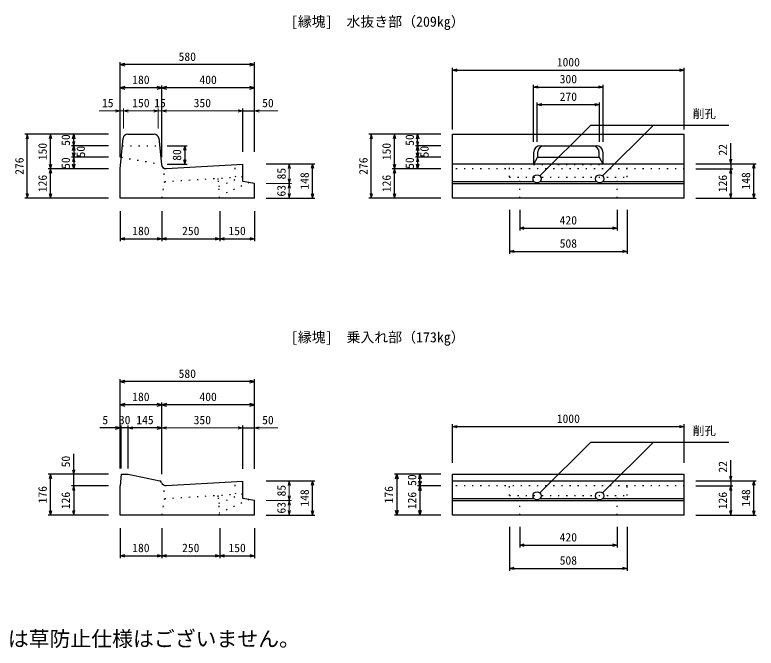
# Model space of a CAD drawing. Units: millimetres, scale not verified. Extents: x -8400 to 8400, y -5940 to 5940.
# Drawn here: x 2689 to 5886, y 227 to 2961 of the extents above; entities that cross this region are included whole.
import ezdxf
from ezdxf.enums import TextEntityAlignment as Align

# ---------------------------------------------------------------- set-up
doc = ezdxf.new("R2010")
doc.units = ezdxf.units.MM
doc.header["$LTSCALE"] = 20
doc.linetypes.add('DOTTED', pattern=[1.75, 0.25, -1.5])
for name, color, linetype, lineweight in [('0-0_DIM', 7, 'Continuous', 25), ('0-5_OUTLINE', 3, 'Continuous', 25), ('0-6_OUTLINE2', 4, 'DOTTED', 25), ('0-7_TXT', 7, 'Continuous', 25)]:
    doc.layers.add(name, color=color, linetype=linetype, lineweight=lineweight)
doc.styles.add('ＭＳ ゴシック', font='')
doc.styles.get('ＭＳ ゴシック').set_extended_font_data('MS Gothic')

msp = doc.modelspace()

# ---------------------------------------------------------------- linework, layer by layer
at = {"layer": '0-0_DIM'}
for p, q in [((3142.45, 2345.54), (3142.45, 2755.74)), ((3722.45, 2369.54), (3722.45, 2755.74)), ((3722.45, 2745.74), (3142.45, 2745.74)), ((4575.97, 2465.74), (4575.97, 2731.82)), ((4575.97, 2721.82), (5575.97, 2721.82)), ((5575.97, 2465.74), (5575.97, 2731.82)), ((3322.45, 2345.54), (3322.45, 2655.74)), ((4925.97, 2411.99), (4925.97, 2658.9)), ((5225.97, 2411.99), (5225.97, 2658.9)), ((3322.45, 2645.74), (3142.45, 2645.74)), ((3722.45, 2645.74), (3322.45, 2645.74)), ((4925.97, 2648.9), (5225.97, 2648.9)), ((4940.97, 2411.99), (4940.97, 2582.82)), ((4940.97, 2572.82), (5210.7, 2572.82)), ((5210.7, 2411.99), (5210.7, 2582.82)), ((3672.45, 2369.54), (3672.45, 2555.74)), ((3672.45, 2545.74), (3722.45, 2545.74)), ((5173.42, 2484.99), (4953.34, 2264.92)), ((5173.42, 2484.99), (5768.7, 2484.99)), ((5443.42, 2484.99), (5223.34, 2264.92)), ((3092.45, 2445.54), (2732.45, 2445.54)), ((2742.45, 2169.54), (2742.45, 2445.54)), ((2842.45, 2295.54), (2842.45, 2445.54)), ((2942.45, 2394.39), (2942.45, 2445.54)), ((4525.97, 2445.54), (4215.97, 2445.54)), ((4225.97, 2169.54), (4225.97, 2445.54)), ((4325.97, 2295.54), (4325.97, 2445.54)), ((4425.97, 2394.39), (4425.97, 2445.54)), ((5775.97, 2317.75), (5775.97, 2406.72)), ((3092.45, 2394.39), (2932.45, 2394.39)), ((2942.45, 2394.39), (2942.45, 2345.54)), ((3345.45, 2395.54), (3432.07, 2395.54)), ((3422.07, 2395.54), (3422.07, 2315.54)), ((4525.97, 2394.39), (4415.97, 2394.39)), ((4425.97, 2394.39), (4425.97, 2345.54)), ((3092.45, 2345.54), (2932.45, 2345.54)), ((2942.45, 2345.54), (2942.45, 2295.54)), ((4525.97, 2345.54), (4415.97, 2345.54)), ((4425.97, 2345.54), (4425.97, 2295.54)), ((3345.45, 2315.54), (3432.07, 2315.54)), ((3772.45, 2317.54), (3982.45, 2317.54)), ((3972.45, 2169.54), (3972.45, 2317.54)), ((5625.97, 2317.75), (5885.97, 2317.75)), ((5775.97, 2317.75), (5775.97, 2295.54)), ((5875.97, 2169.54), (5875.97, 2317.75)), ((3092.45, 2295.54), (2832.45, 2295.54)), ((2842.45, 2169.54), (2842.45, 2295.54)), ((4525.97, 2295.54), (4315.97, 2295.54)), ((4325.97, 2169.54), (4325.97, 2295.54)), ((5625.97, 2295.54), (5785.97, 2295.54)), ((5775.97, 2295.54), (5775.97, 2169.54)), ((3092.45, 2169.54), (2732.45, 2169.54)), ((3772.45, 2169.54), (3982.45, 2169.54)), ((4525.97, 2169.54), (4215.97, 2169.54)), ((5625.97, 2169.54), (5885.97, 2169.54)), ((3142.45, 2113.66), (3142.45, 1983.66)), ((3322.45, 2113.66), (3322.45, 1983.66)), ((3572.45, 2113.66), (3572.45, 1983.66)), ((3722.45, 2113.66), (3722.45, 1983.66)), ((4821.97, 2119.54), (4821.97, 1929.54)), ((4865.97, 2119.54), (4865.97, 2029.54)), ((5285.97, 2119.54), (5285.97, 2029.54)), ((5329.97, 2119.54), (5329.97, 1929.54)), ((4865.97, 2039.54), (5285.97, 2039.54)), ((3142.45, 1993.66), (3322.45, 1993.66)), ((3322.45, 1993.66), (3572.45, 1993.66)), ((3572.45, 1993.66), (3722.45, 1993.66)), ((4821.97, 1939.54), (5329.97, 1939.54)), ((3142.45, 1002.17), (3142.45, 1387.36)), ((3722.45, 1377.36), (3142.45, 1377.36)), ((3722.45, 1001.17), (3722.45, 1387.36)), ((3322.45, 977.17), (3322.45, 1287.36)), ((3322.45, 1277.36), (3142.45, 1277.36)), ((3722.45, 1277.36), (3322.45, 1277.36)), ((3147.45, 1002.17), (3147.45, 1187.36)), ((3177.45, 1002.17), (3177.45, 1187.36)), ((3672.45, 1001.17), (3672.45, 1187.36)), ((4575.97, 1027.17), (4575.97, 1193.05)), ((4575.97, 1183.05), (5575.97, 1183.05)), ((5575.97, 1027.17), (5575.97, 1193.05)), ((3142.45, 1177.36), (3055.21, 1177.36)), ((3322.45, 1177.36), (3177.45, 1177.36)), ((3672.45, 1177.36), (3722.45, 1177.36)), ((5173.42, 1116.62), (4953.34, 896.54)), ((5173.42, 1116.62), (5768.7, 1116.62)), ((5443.42, 1116.62), (5223.34, 896.54)), ((2942.45, 977.17), (2942.45, 1066.22)), ((5775.97, 949.37), (5775.97, 1038.34)), ((3092.45, 977.17), (2832.45, 977.17)), ((2842.45, 801.17), (2842.45, 977.17)), ((2942.45, 927.17), (2942.45, 977.17)), ((4525.97, 977.17), (4325.97, 977.17)), ((4335.97, 977.17), (4335.97, 801.17)), ((4435.97, 927.17), (4435.97, 977.17)), ((3772.45, 949.17), (3982.45, 949.17)), ((3972.45, 801.17), (3972.45, 949.17)), ((5625.97, 949.37), (5885.97, 949.37)), ((5775.97, 949.37), (5775.97, 927.17)), ((5875.97, 801.17), (5875.97, 949.37)), ((3092.45, 927.17), (2932.45, 927.17)), ((2942.45, 927.17), (2942.45, 801.17)), ((4525.97, 927.17), (4425.97, 927.17)), ((4435.97, 927.17), (4435.97, 801.17)), ((5625.97, 927.17), (5785.97, 927.17)), ((5775.97, 927.17), (5775.97, 801.17)), ((3092.45, 801.17), (2832.45, 801.17)), ((3772.45, 801.17), (3982.45, 801.17)), ((4525.97, 801.17), (4325.97, 801.17)), ((5625.97, 801.17), (5885.97, 801.17)), ((3142.45, 745.28), (3142.45, 615.28)), ((3322.45, 745.28), (3322.45, 615.28)), ((3572.45, 745.28), (3572.45, 615.28)), ((3722.45, 745.28), (3722.45, 615.28)), ((4821.97, 751.17), (4821.97, 561.17)), ((4865.97, 751.17), (4865.97, 661.17)), ((5285.97, 751.17), (5285.97, 661.17)), ((5329.97, 751.17), (5329.97, 561.17)), ((4865.97, 671.17), (5285.97, 671.17)), ((3142.45, 625.28), (3322.45, 625.28)), ((3322.45, 625.28), (3572.45, 625.28)), ((3572.45, 625.28), (3722.45, 625.28)), ((4821.97, 571.17), (5329.97, 571.17))]:
    msp.add_line(p, q, dxfattribs=at)
at = {"layer": '0-0_DIM', "lineweight": 13}
for p, q in [((3142.45, 2545.74), (3052.45, 2545.74)), ((3157.45, 2545.74), (3142.45, 2545.74)), ((3157.45, 2470.54), (3157.45, 2555.74)), ((3157.45, 2545.74), (3307.45, 2545.74)), ((3307.45, 2470.54), (3307.45, 2555.74)), ((3322.45, 2545.74), (3307.45, 2545.74)), ((3322.45, 2545.74), (3672.45, 2545.74)), ((3823.63, 2545.74), (3722.45, 2545.74)), ((3872.45, 2317.54), (3872.45, 2232.54)), ((3772.45, 2232.54), (3882.45, 2232.54)), ((3872.45, 2232.54), (3872.45, 2169.54)), ((3322.45, 1177.36), (3342.45, 1172)), ((3322.45, 1177.36), (3672.45, 1177.36)), ((3823.63, 1177.36), (3722.45, 1177.36)), ((3872.45, 949.17), (3872.45, 864.17)), ((3772.45, 864.17), (3882.45, 864.17)), ((3872.45, 864.17), (3872.45, 801.17))]:
    msp.add_line(p, q, dxfattribs=at)
at = {"layer": '0-0_DIM'}
for points in [[(3162.45, 2751.1), (3142.45, 2745.74), (3162.45, 2740.38)], [(3702.45, 2740.38), (3722.45, 2745.74), (3702.45, 2751.1)], [(4595.97, 2716.46), (4575.97, 2721.82), (4595.97, 2727.18)], [(5555.97, 2727.18), (5575.97, 2721.82), (5555.97, 2716.46)], [(4945.97, 2643.54), (4925.97, 2648.9), (4945.97, 2654.26)], [(5205.97, 2654.26), (5225.97, 2648.9), (5205.97, 2643.54)], [(3162.45, 2651.1), (3142.45, 2645.74), (3162.45, 2640.38)], [(3302.45, 2640.38), (3322.45, 2645.74), (3302.45, 2651.1)], [(3342.45, 2651.1), (3322.45, 2645.74), (3342.45, 2640.38)], [(3702.45, 2640.38), (3722.45, 2645.74), (3702.45, 2651.1)], [(4960.97, 2567.46), (4940.97, 2572.82), (4960.97, 2578.18)], [(5190.7, 2578.18), (5210.7, 2572.82), (5190.7, 2567.46)], [(2747.8, 2425.54), (2742.45, 2445.54), (2737.09, 2425.54)], [(2847.8, 2425.54), (2842.45, 2445.54), (2837.09, 2425.54)], [(2937.09, 2425.54), (2942.45, 2445.54), (2947.8, 2425.54)], [(4231.33, 2425.54), (4225.97, 2445.54), (4220.61, 2425.54)], [(4331.33, 2425.54), (4325.97, 2445.54), (4320.61, 2425.54)], [(4420.61, 2425.54), (4425.97, 2445.54), (4431.33, 2425.54)], [(2937.09, 2414.39), (2942.45, 2394.39), (2947.8, 2414.39)], [(4420.61, 2414.39), (4425.97, 2394.39), (4431.33, 2414.39)], [(2937.09, 2374.39), (2942.45, 2394.39), (2947.8, 2374.39)], [(3427.42, 2375.54), (3422.07, 2395.54), (3416.71, 2375.54)], [(4420.61, 2374.39), (4425.97, 2394.39), (4431.33, 2374.39)], [(2947.8, 2365.54), (2942.45, 2345.54), (2937.09, 2365.54)], [(2947.8, 2325.54), (2942.45, 2345.54), (2937.09, 2325.54)], [(3416.71, 2335.54), (3422.07, 2315.54), (3427.42, 2335.54)], [(4431.33, 2365.54), (4425.97, 2345.54), (4420.61, 2365.54)], [(4431.33, 2325.54), (4425.97, 2345.54), (4420.61, 2325.54)], [(5770.61, 2337.75), (5775.97, 2317.75), (5781.33, 2337.75)], [(2837.09, 2315.54), (2842.45, 2295.54), (2847.8, 2315.54)], [(2947.8, 2315.54), (2942.45, 2295.54), (2937.09, 2315.54)], [(3977.8, 2297.54), (3972.45, 2317.54), (3967.09, 2297.54)], [(4320.61, 2315.54), (4325.97, 2295.54), (4331.33, 2315.54)], [(4431.33, 2315.54), (4425.97, 2295.54), (4420.61, 2315.54)], [(5881.33, 2297.75), (5875.97, 2317.75), (5870.61, 2297.75)], [(2847.8, 2275.54), (2842.45, 2295.54), (2837.09, 2275.54)], [(4331.33, 2275.54), (4325.97, 2295.54), (4320.61, 2275.54)], [(5781.33, 2275.54), (5775.97, 2295.54), (5770.61, 2275.54)], [(2737.09, 2189.54), (2742.45, 2169.54), (2747.8, 2189.54)], [(2837.09, 2189.54), (2842.45, 2169.54), (2847.8, 2189.54)], [(3967.09, 2189.54), (3972.45, 2169.54), (3977.8, 2189.54)], [(4220.61, 2189.54), (4225.97, 2169.54), (4231.33, 2189.54)], [(4320.61, 2189.54), (4325.97, 2169.54), (4331.33, 2189.54)], [(5770.61, 2189.54), (5775.97, 2169.54), (5781.33, 2189.54)], [(5870.61, 2189.54), (5875.97, 2169.54), (5881.33, 2189.54)], [(4885.97, 2034.19), (4865.97, 2039.54), (4885.97, 2044.9)], [(5265.97, 2044.9), (5285.97, 2039.54), (5265.97, 2034.19)], [(3162.45, 1988.3), (3142.45, 1993.66), (3162.45, 1999.02)], [(3302.45, 1999.02), (3322.45, 1993.66), (3302.45, 1988.3)], [(3342.45, 1988.3), (3322.45, 1993.66), (3342.45, 1999.02)], [(3552.45, 1999.02), (3572.45, 1993.66), (3552.45, 1988.3)], [(3592.45, 1988.3), (3572.45, 1993.66), (3592.45, 1999.02)], [(3702.45, 1999.02), (3722.45, 1993.66), (3702.45, 1988.3)], [(4841.97, 1934.19), (4821.97, 1939.54), (4841.97, 1944.9)], [(5309.97, 1944.9), (5329.97, 1939.54), (5309.97, 1934.19)], [(3162.45, 1382.72), (3142.45, 1377.36), (3162.45, 1372)], [(3702.45, 1372), (3722.45, 1377.36), (3702.45, 1382.72)], [(3162.45, 1282.72), (3142.45, 1277.36), (3162.45, 1272)], [(3302.45, 1272), (3322.45, 1277.36), (3302.45, 1282.72)], [(3342.45, 1282.72), (3322.45, 1277.36), (3342.45, 1272)], [(3702.45, 1272), (3722.45, 1277.36), (3702.45, 1282.72)], [(4595.97, 1177.69), (4575.97, 1183.05), (4595.97, 1188.41)], [(5555.97, 1188.41), (5575.97, 1183.05), (5555.97, 1177.69)], [(3122.45, 1172), (3142.45, 1177.36), (3122.45, 1182.72)], [(3177.45, 1177.36), (3147.45, 1177.36), (3142.45, 1177.36)], [(3197.45, 1172), (3177.45, 1177.36), (3197.45, 1182.72)], [(3302.45, 1172), (3322.45, 1177.36), (3302.45, 1182.72)], [(2937.09, 997.17), (2942.45, 977.17), (2947.8, 997.17)], [(2847.8, 957.17), (2842.45, 977.17), (2837.09, 957.17)], [(4330.61, 957.17), (4335.97, 977.17), (4341.33, 957.17)], [(4430.61, 957.17), (4435.97, 977.17), (4441.33, 957.17)], [(5770.61, 969.37), (5775.97, 949.37), (5781.33, 969.37)], [(3977.81, 929.17), (3972.45, 949.17), (3967.09, 929.17)], [(4441.33, 947.17), (4435.97, 927.17), (4430.61, 947.17)], [(5881.33, 929.37), (5875.97, 949.37), (5870.61, 929.37)], [(2947.8, 907.17), (2942.45, 927.17), (2937.09, 907.17)], [(2947.8, 907.17), (2942.45, 927.17), (2937.09, 907.17)], [(4430.61, 907.17), (4435.97, 927.17), (4441.33, 907.17)], [(5781.33, 907.17), (5775.97, 927.17), (5770.61, 907.17)], [(2837.09, 821.17), (2842.45, 801.17), (2847.8, 821.17)], [(2937.09, 821.17), (2942.45, 801.17), (2947.8, 821.17)], [(3967.09, 821.17), (3972.45, 801.17), (3977.81, 821.17)], [(4341.33, 821.17), (4335.97, 801.17), (4330.61, 821.17)], [(4441.33, 821.17), (4435.97, 801.17), (4430.61, 821.17)], [(5770.61, 821.17), (5775.97, 801.17), (5781.33, 821.17)], [(5870.61, 821.17), (5875.97, 801.17), (5881.33, 821.17)], [(4885.97, 665.81), (4865.97, 671.17), (4885.97, 676.53)], [(5265.97, 676.53), (5285.97, 671.17), (5265.97, 665.81)], [(3162.45, 619.92), (3142.45, 625.28), (3162.45, 630.64)], [(3302.45, 630.64), (3322.45, 625.28), (3302.45, 619.92)], [(3342.45, 619.92), (3322.45, 625.28), (3342.45, 630.64)], [(3552.45, 630.64), (3572.45, 625.28), (3552.45, 619.92)], [(3592.45, 619.92), (3572.45, 625.28), (3592.45, 630.64)], [(3702.45, 630.64), (3722.45, 625.28), (3702.45, 619.92)], [(4841.97, 565.81), (4821.97, 571.17), (4841.97, 576.53)], [(5309.97, 576.53), (5329.97, 571.17), (5309.97, 565.81)]]:
    msp.add_lwpolyline(points, dxfattribs=at)
at = {"layer": '0-0_DIM', "lineweight": 13}
for points in [[(3122.45, 2540.38), (3142.45, 2545.74), (3122.45, 2551.1)], [(3177.45, 2551.1), (3157.45, 2545.74), (3177.45, 2540.38)], [(3287.45, 2540.38), (3307.45, 2545.74), (3287.45, 2551.1)], [(3342.45, 2551.1), (3322.45, 2545.74), (3342.45, 2540.38)], [(3342.45, 2551.1), (3322.45, 2545.74), (3342.45, 2540.38)], [(3652.45, 2551.1), (3672.45, 2545.74), (3652.45, 2540.38)], [(3742.45, 2551.1), (3722.45, 2545.74), (3742.45, 2540.38)], [(3867.09, 2297.54), (3872.45, 2317.54), (3877.8, 2297.54)], [(3877.8, 2252.54), (3872.45, 2232.54), (3867.09, 2252.54)], [(3877.8, 2212.54), (3872.45, 2232.54), (3867.09, 2212.54)], [(3867.09, 2189.54), (3872.45, 2169.54), (3877.8, 2189.54)], [(3342.45, 1182.72), (3322.45, 1177.36), (3342.45, 1172)], [(3652.45, 1182.72), (3672.45, 1177.36), (3652.45, 1172)], [(3742.45, 1182.72), (3722.45, 1177.36), (3742.45, 1172)], [(3867.09, 929.17), (3872.45, 949.17), (3877.81, 929.17)], [(3877.81, 884.17), (3872.45, 864.17), (3867.09, 884.17)], [(3877.81, 844.17), (3872.45, 864.17), (3867.09, 844.17)], [(3867.09, 821.17), (3872.45, 801.17), (3877.81, 821.17)]]:
    msp.add_lwpolyline(points, dxfattribs=at)
at = {"layer": '0-0_DIM'}
msp.add_circle((3147.45, 1177.36), 2.5, dxfattribs=at)
at = {"layer": '0-5_OUTLINE'}
for p, q in [((3175.55, 2445.54), (3289.35, 2445.54)), ((4575.97, 2445.54), (5575.97, 2445.54)), ((5575.97, 2169.54), (5575.97, 2445.54)), ((3142.45, 2295.54), (3155.64, 2427.53)), ((3309.25, 2427.53), (3320.53, 2314.67)), ((4955.97, 2395.54), (5195.97, 2395.54)), ((4925.97, 2365.54), (4925.97, 2314.67)), ((4942.68, 2345.54), (4925.97, 2314.67)), ((4942.68, 2365.54), (4942.68, 2345.54)), ((5209.25, 2345.54), (5225.97, 2314.67)), ((5225.97, 2314.67), (5225.97, 2365.54)), ((3341.63, 2296.7), (3672.45, 2316.54)), ((3672.45, 2241.1), (3672.45, 2316.54)), ((4575.97, 2317.75), (5575.97, 2317.75)), ((3142.45, 2169.54), (3142.45, 2295.54)), ((3722.45, 2232.77), (3672.45, 2241.1)), ((4575.97, 2241.1), (4927.73, 2241.1)), ((4954.21, 2241.1), (5197.73, 2241.1)), ((5224.21, 2241.1), (5575.97, 2241.1)), ((3722.45, 2169.54), (3722.45, 2232.77)), ((4575.97, 2232.77), (5575.97, 2232.77)), ((3722.45, 2169.54), (3142.45, 2169.54)), ((3147.45, 977.17), (3142.45, 927.17)), ((3147.45, 977.17), (3177.45, 977.17)), ((3177.45, 977.17), (3314.05, 948.51)), ((4575.97, 801.17), (4575.97, 977.17)), ((4575.97, 977.17), (5575.97, 977.17)), ((5575.97, 801.17), (5575.97, 977.17)), ((3341.63, 928.32), (3672.45, 948.17)), ((3672.45, 872.72), (3672.45, 948.17)), ((4575.97, 949.37), (5575.97, 949.37)), ((3722.45, 864.39), (3672.45, 872.72)), ((3722.45, 801.17), (3722.45, 864.39)), ((4575.97, 873.17), (4927.35, 873.17)), ((4575.97, 864.39), (5575.97, 864.39)), ((4954.58, 873.17), (5197.35, 873.17)), ((5224.58, 873.17), (5575.97, 873.17)), ((5575.97, 801.17), (4575.97, 801.17))]:
    msp.add_line(p, q, dxfattribs=at)
for points in [[(5575.97, 2169.54), (4575.97, 2169.54), (4575.97, 2445.54)], [(4942.68, 2345.54), (5209.25, 2345.54), (5209.25, 2365.54)], [(3722.45, 801.17), (3142.45, 801.17), (3142.45, 927.17)]]:
    msp.add_lwpolyline(points, dxfattribs=at)
for centre in [(4940.97, 2252.54), (5210.97, 2252.54), (4940.97, 884.17), (5210.97, 884.17)]:
    msp.add_circle(centre, 17.5, dxfattribs=at)
for centre, radius, start, end in [((3175.55, 2425.54), 20, 90, 174.28941), ((3289.35, 2425.54), 20, 5.71059, 90), ((4955.97, 2365.54), 30, 90, 180), ((4972.68, 2365.54), 30, 90, 180), ((5179.25, 2365.54), 30, 0, 90), ((5195.97, 2365.54), 30, 0, 90), ((3340.43, 2316.66), 20, 185.71059, 273.43363), ((3312, 938.72), 10, 18.58381, 78.15173), ((3340.43, 948.28), 20, 198.58381, 273.43363)]:
    msp.add_arc(centre, radius, start, end, dxfattribs=at)
at = {"layer": '0-6_OUTLINE2'}
for p, q in [((3152.45, 2395.54), (3312.45, 2395.54)), ((5179.25, 2395.54), (5195.97, 2395.54)), ((3147.45, 2345.54), (3320.45, 2315.54)), ((4821.97, 2260.06), (4821.97, 2317.75)), ((4925.97, 2314.67), (5225.97, 2314.67)), ((5329.97, 2260.06), (5329.97, 2317.75)), ((5575.97, 2295.54), (4575.97, 2295.54)), ((3566.29, 2249.07), (3565.93, 2255.05)), ((3572.45, 2169.54), (3566.29, 2249.07)), ((3568.47, 2220.92), (3672.45, 2263.33)), ((4821.97, 2260.06), (5329.97, 2260.06)), ((4865.97, 2169.54), (4865.97, 2260.06)), ((5285.97, 2169.54), (5285.97, 2260.06)), ((3699.8, 2236.54), (3571.71, 2179.06)), ((4821.97, 885.68), (4821.97, 949.37)), ((5329.97, 885.68), (5329.97, 949.37)), ((5575.97, 927.17), (4575.97, 927.17)), ((3566.29, 880.69), (3565.93, 886.68)), ((3572.45, 801.17), (3566.29, 880.69)), ((3568.47, 852.54), (3672.45, 894.95)), ((3699.8, 868.17), (3571.71, 810.68)), ((4821.97, 885.68), (5329.97, 885.68)), ((4865.97, 801.17), (4865.97, 885.68)), ((5285.97, 801.17), (5285.97, 885.68))]:
    msp.add_line(p, q, dxfattribs=at)
for points in [[(3334.72, 2241.18), (3641.17, 2259.57), (3637.88, 2314.47)], [(3322.45, 2169.54), (3335.08, 2235.19), (3331.26, 2298.89)], [(3322.45, 801.17), (3335.08, 866.81), (3331.26, 930.51)], [(3334.72, 872.8), (3641.17, 891.19), (3637.88, 946.09)]]:
    msp.add_lwpolyline(points, dxfattribs=at)

# ---------------------------------------------------------------- texts
at = {"layer": '0-0_DIM', "style": 'ＭＳ ゴシック'}
for s, p in [('580', (3394.95, 2750.74)), ('1000', (5025.97, 2726.82)), ('180', (3194.95, 2650.74)), ('400', (3484.95, 2650.74)), ('300', (5038.47, 2653.9)), ('270', (5038.33, 2577.82)), ('15', (3064.47, 2550.61)), ('150', (3194.95, 2550.74)), ('15', (3289.95, 2550.61)), ('350', (3459.95, 2550.74)), ('50', (3755.35, 2550.61)), ('削孔', (5612.46, 2503.73)), ('420', (5038.47, 2044.54)), ('180', (3194.95, 1998.66)), ('250', (3409.95, 1998.66)), ('150', (3609.95, 1998.66)), ('508', (5038.47, 1944.54)), ('580', (3394.95, 1382.36)), ('180', (3194.95, 1282.36)), ('400', (3484.95, 1282.36)), ('5', (3066.19, 1182.36)), ('30', (3137.45, 1182.36)), ('145', (3212.45, 1182.36)), ('350', (3459.95, 1182.36)), ('50', (3755.35, 1182.23)), ('1000', (5025.97, 1188.05)), ('削孔', (5612.46, 1135.35)), ('420', (5038.47, 676.17)), ('180', (3194.95, 630.28)), ('250', (3409.95, 630.28)), ('150', (3609.95, 630.28)), ('508', (5038.47, 576.17))]:
    msp.add_text(s, height=36.66, dxfattribs=at).set_placement(p, align=Align.BOTTOM_LEFT)
for s, p in [('50', (2937.45, 2394.97)), ('50', (4420.97, 2394.97)), ('150', (2837.45, 2333.04)), ('150', (4320.97, 2333.04)), ('22', (5771.49, 2353.05)), ('50', (3002.45, 2344.97)), ('80', (3417.07, 2330.54)), ('50', (4484.49, 2344.97)), ('276', (2737.45, 2270.04)), ('50', (2937.45, 2295.54)), ('276', (4220.97, 2270.04)), ('50', (4420.97, 2295.54)), ('85', (3867.89, 2250.04)), ('148', (3967.45, 2206.04)), ('148', (5870.97, 2206.15)), ('126', (2837.45, 2195.04)), ('126', (4320.97, 2195.04)), ('126', (5770.97, 2195.04)), ('63', (3867.45, 2176.04)), ('50', (2937.7, 1007.25)), ('22', (5771.49, 984.67)), ('50', (4430.97, 927.17)), ('85', (3867.89, 881.67)), ('176', (2837.45, 851.67)), ('126', (2937.45, 826.67)), ('148', (3967.45, 837.67)), ('176', (4330.97, 851.67)), ('126', (4430.97, 826.67)), ('126', (5770.97, 826.67)), ('148', (5870.97, 837.77)), ('63', (3867.45, 807.67))]:
    msp.add_text(s, height=36.66, rotation=90, dxfattribs=at).set_placement(p, align=Align.BOTTOM_LEFT)
at = {"layer": '0-7_TXT', "style": 'ＭＳ ゴシック'}
for s, height, p in [('[縁塊]\u3000水抜き部（209kg）', 43.99, (3879.21, 2896.07)), ('[縁塊]\u3000乗入れ部（173kg）', 43.99, (3879.21, 1533.58)), ('※水抜き部・乗り入れ部については草防止仕様はございません。', 65.98, (1308.39, 214.33))]:
    msp.add_text(s, height=height, dxfattribs=at).set_placement(p, align=Align.BOTTOM_LEFT)

doc.saveas('drawing.dxf')
